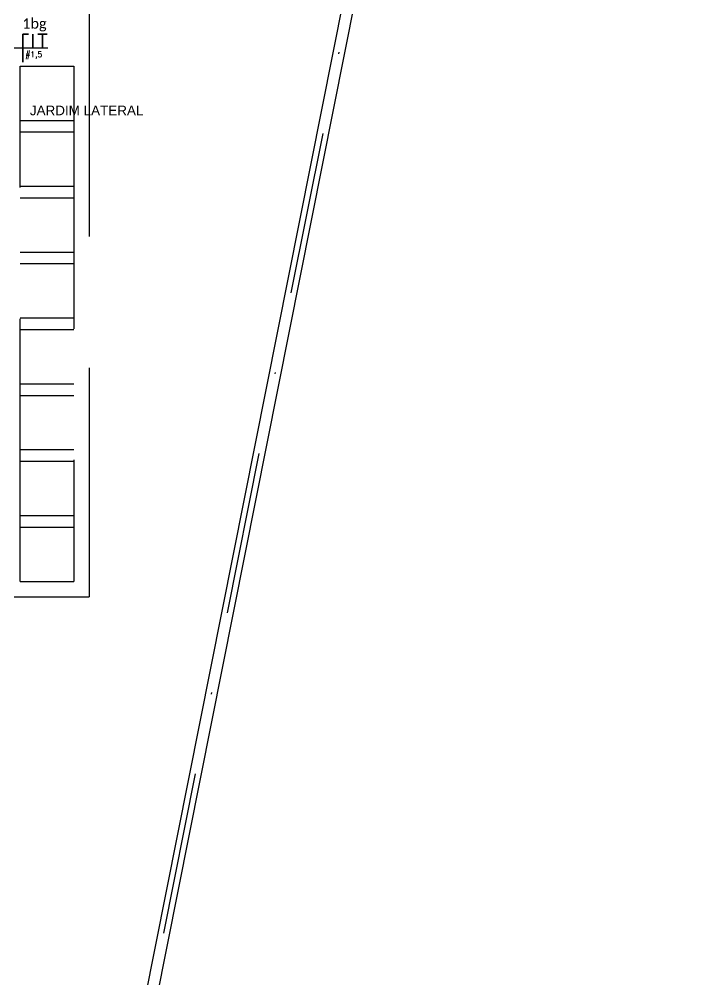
# Model space of a CAD drawing. Header units: millimetres. Extents: x 2775 to 3964, y 1473 to 2314.
# Drawn here: x 2998.1 to 3043.2, y 2089.1 to 2154.1 of the extents above; entities that cross this region are included whole.
import ezdxf

# ---------------------------------------------------------------- set-up
doc = ezdxf.new("R2010")
doc.units = ezdxf.units.MM
for name, pattern in [('DASHDOT', [1, 0.5, -0.25, 0, -0.25]), ('DASHDOT2', [0.5, 0.25, -0.125, 0, -0.125]), ('DASHEDX2', [38.1, 25.4, -12.7])]:
    doc.linetypes.add(name, pattern=pattern)
for name, color, linetype in [('01', 254, 'Continuous'), ('02', 7, 'Continuous'), ('04', 4, 'Continuous')]:
    doc.layers.add(name, color=color, linetype=linetype)
for name, color, linetype, lineweight in [('EJEL05130C', 130, 'Continuous', 30), ('EJEL0550C', 50, 'Continuous', 35), ('Textos Iluminação', 111, 'DASHDOT2', 50)]:
    doc.layers.add(name, color=color, linetype=linetype, lineweight=lineweight)
doc.styles.add('CALIBRI - MUTABILE 25', font='calibri.ttf', dxfattribs={"height": 25})
doc.styles.add('ROMANS', font='romans', dxfattribs={"height": 0.2})
doc.styles.get("Standard").update_dxf_attribs({"font": 'arial.ttf'})

msp = doc.modelspace()

# ---------------------------------------------------------------- linework, layer by layer
at = {"layer": '01', "linetype": 'DASHDOT', "ltscale": 22}
msp.add_line((2999.289, 2048.88), (3042.81, 2267.805), dxfattribs=at)
at = {"layer": '01', "linetype": 'DASHEDX2', "ltscale": 0.7}
for p, q in [((3002.859, 2157.18), (3002.859, 2115.001)), ((2998.173, 2116.043), (2998.173, 2150.931)), ((2998.173, 2150.931), (3001.818, 2150.931)), ((3001.818, 2150.931), (3001.818, 2116.043)), ((2998.173, 2147.253), (3001.818, 2147.253)), ((2998.173, 2146.472), (3001.818, 2146.472)), ((2998.173, 2142.795), (3001.818, 2142.795)), ((2998.173, 2142.014), (3001.818, 2142.014)), ((2998.173, 2138.336), (3001.818, 2138.336)), ((2998.173, 2137.555), (3001.818, 2137.555)), ((2998.173, 2133.877), (3001.818, 2133.877)), ((2998.173, 2133.096), (3001.818, 2133.096)), ((2998.173, 2129.419), (3001.818, 2129.419)), ((2998.173, 2128.638), (3001.818, 2128.638)), ((2998.173, 2124.96), (3001.818, 2124.96)), ((2998.173, 2124.179), (3001.818, 2124.179)), ((2998.173, 2120.501), (3001.818, 2120.501)), ((2998.173, 2119.72), (3001.818, 2119.72)), ((2998.173, 2116.043), (3001.818, 2116.043)), ((2987.498, 2115.001), (3002.859, 2115.001))]:
    msp.add_line(p, q, dxfattribs=at)
at = {"layer": '02', "ltscale": 5}
for p, q in [((2998.904, 2048.946), (3042.411, 2267.805)), ((2999.67, 2048.794), (3043.208, 2267.805))]:
    msp.add_line(p, q, dxfattribs=at)
at = {"layer": 'EJEL05130C'}
msp.add_line((3000.065, 2152.147), (2997.746, 2152.147), dxfattribs=at)
at = {"layer": 'EJEL0550C'}
for p, q in [((2998.366, 2153.085), (2998.755, 2153.085)), ((2999.693, 2153.085), (2999.381, 2153.085)), ((2999.693, 2153.085), (3000.006, 2153.085))]:
    msp.add_line(p, q, dxfattribs=at)
at = {"layer": 'EJEL0550C', "ltscale": 0.015}
for p, q in [((2998.366, 2151.208), (2998.366, 2153.085)), ((2999.039, 2152.147), (2999.039, 2153.085)), ((2999.693, 2152.147), (2999.693, 2153.085))]:
    msp.add_line(p, q, dxfattribs=at)

# ---------------------------------------------------------------- texts
at = {"layer": '04'}
msp.add_text('JARDIM LATERAL', height=0.6509, dxfattribs=at).set_placement((2998.839, 2147.602))
at = {"layer": 'EJEL0550C', "style": 'ROMANS'}
msp.add_text('#1,5', height=0.3763, dxfattribs=at).set_placement((2998.531, 2151.533))
at = {"layer": 'Textos Iluminação', "ltscale": 100, "insert": (2998.328, 2154.166), "char_height": 0.701, "attachment_point": 1, "style": 'CALIBRI - MUTABILE 25'}
msp.add_mtext_dynamic_manual_height_columns('1bg', width=0.89815, gutter_width=3.274, heights=[0], dxfattribs=at)

doc.saveas('drawing.dxf')
